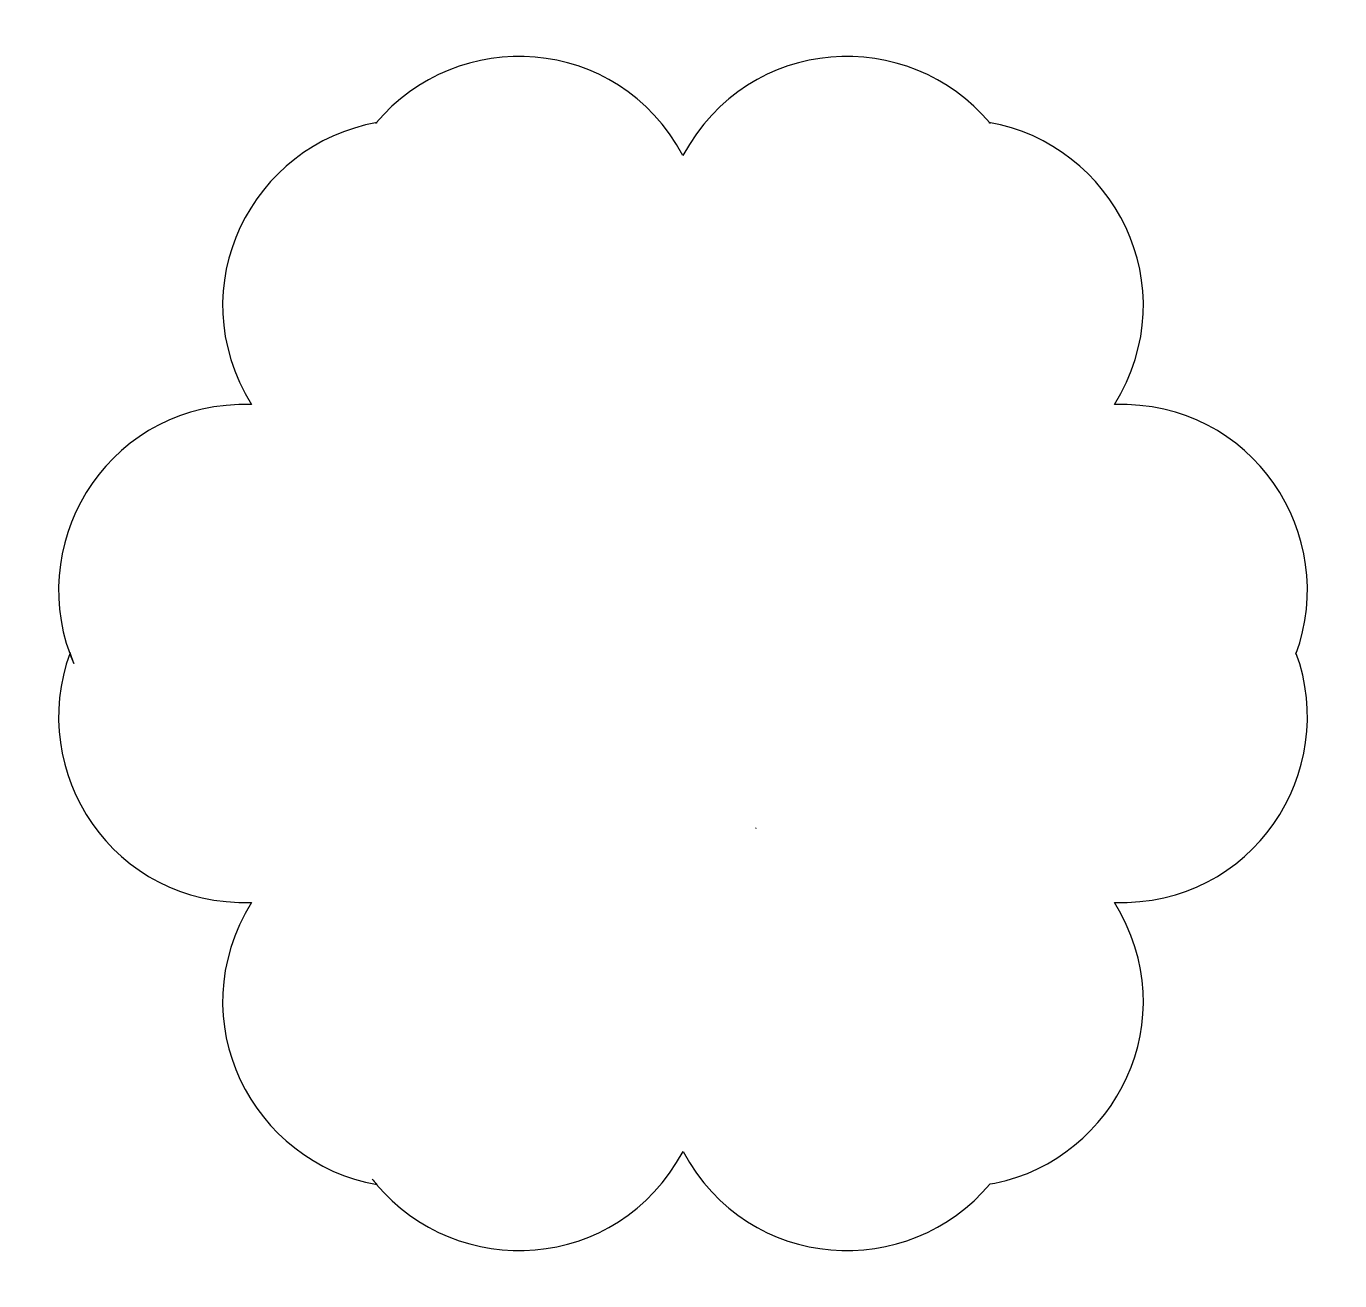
# Model space of a CAD drawing. Header units: centimetres. Extents: x -7.8 to 7.8, y -7.4 to 7.4.
import ezdxf

# ---------------------------------------------------------------- set-up
doc = ezdxf.new("R2010")
doc.units = ezdxf.units.CM
doc.header["$MEASUREMENT"] = 0
doc.layers.add('Camada 1', color=7, linetype='Continuous')

msp = doc.modelspace()

# ---------------------------------------------------------------- linework, layer by layer
at = {"layer": 'Camada 1'}
for points, knots in [([(7.25675, 0.00808), (7.77449, -1.39289), (6.752, -3.00071), (5.1072, -2.94859), (5.1072, -2.94859), (5.96051, -4.32548), (5.12178, -5.98169), (3.69149, -6.27472), (3.69149, -6.27472), (3.69149, -6.27472), (3.63535, -6.28049), (3.63535, -6.28049), (3.63535, -6.28049), (2.681, -7.42939), (0.77727, -7.34779), (0.00008, -5.89729), (0.00008, -5.89729), (-0.77798, -7.34779), (-2.67949, -7.42939), (-3.63453, -6.28049), (-3.63453, -6.28049), (-3.6494, -6.26255), (-3.66398, -6.2444), (-3.67824, -6.22596), (-3.67824, -6.22596), (-3.67824, -6.22596), (-3.62138, -6.28851), (-3.62138, -6.28851), (-3.62138, -6.28851), (-5.09357, -6.03647), (-5.97474, -4.34708), (-5.10715, -2.94867), (-5.10715, -2.94867), (-6.75243, -3.0001), (-7.7738, -1.39418), (-7.25636, 0.00737), (-7.25636, 0.00737), (-7.25636, 0.00737), (-7.21162, -0.11913), (-7.21162, -0.11913), (-7.21162, -0.11913), (-7.22768, -0.08251), (-7.24274, -0.0455), (-7.25676, -0.00806), (-7.25676, -0.00806), (-7.77455, 1.39291), (-6.75212, 3.0007), (-5.10726, 2.94861), (-5.10726, 2.94861), (-5.97437, 4.3477), (-5.09431, 6.03519), (-3.62178, 6.28786), (-3.62178, 6.28786), (-3.62178, 6.28786), (-3.63533, 6.2805), (-3.63533, 6.2805), (-3.63533, 6.2805), (-2.68098, 7.4294), (-0.77733, 7.3478), (-0.00006, 5.8973), (-0.00006, 5.8973), (0.778, 7.34783), (2.6794, 7.42942), (3.63455, 6.2805), (3.63455, 6.2805), (3.63455, 6.2805), (3.62135, 6.28854), (3.62135, 6.28854), (3.62135, 6.28854), (5.09357, 6.03647), (5.97461, 4.34711), (5.10709, 2.9487), (5.10709, 2.9487), (6.75235, 3.00011), (7.77369, 1.39422), (7.25627, -0.00736), (7.25627, -0.00736), (7.25627, -0.00736), (7.25675, 0.00808), (7.25675, 0.00808)], [0, 0, 0, 0, 0.04761905, 0.04761905, 0.04761905, 0.04761905, 0.0952381, 0.0952381, 0.0952381, 0.0952381, 0.14285714, 0.14285714, 0.14285714, 0.14285714, 0.19047619, 0.19047619, 0.19047619, 0.19047619, 0.23809524, 0.23809524, 0.23809524, 0.23809524, 0.28571429, 0.28571429, 0.28571429, 0.28571429, 0.33333333, 0.33333333, 0.33333333, 0.33333333, 0.38095238, 0.38095238, 0.38095238, 0.38095238, 0.42857143, 0.42857143, 0.42857143, 0.42857143, 0.47619048, 0.47619048, 0.47619048, 0.47619048, 0.52380952, 0.52380952, 0.52380952, 0.52380952, 0.57142857, 0.57142857, 0.57142857, 0.57142857, 0.61904762, 0.61904762, 0.61904762, 0.61904762, 0.66666667, 0.66666667, 0.66666667, 0.66666667, 0.71428571, 0.71428571, 0.71428571, 0.71428571, 0.76190476, 0.76190476, 0.76190476, 0.76190476, 0.80952381, 0.80952381, 0.80952381, 0.80952381, 0.85714286, 0.85714286, 0.85714286, 0.85714286, 0.9047619, 0.9047619, 0.9047619, 0.9047619, 1, 1, 1, 1]), ([(7.25675, 0.00808), (7.25675, 0.00808), (7.25675, 0.00808), (7.25675, 0.00808), (7.25675, 0.00808), (7.25675, 0.00808), (7.25675, 0.00808), (7.25675, 0.00808)], [0, 0, 0, 0, 0.33333333, 0.33333333, 0.33333333, 0.33333333, 1, 1, 1, 1])]:
    msp.add_open_spline(points, degree=3, knots=knots, dxfattribs=at)
at = {"layer": 'Camada 1', "color": 251, "lineweight": 25}
msp.add_open_spline([(0.86461, -2.06599), (0.86371, -2.0684), (0.86281, -2.07081), (0.86186, -2.07319)], degree=3, dxfattribs=at)

doc.saveas('drawing.dxf')
